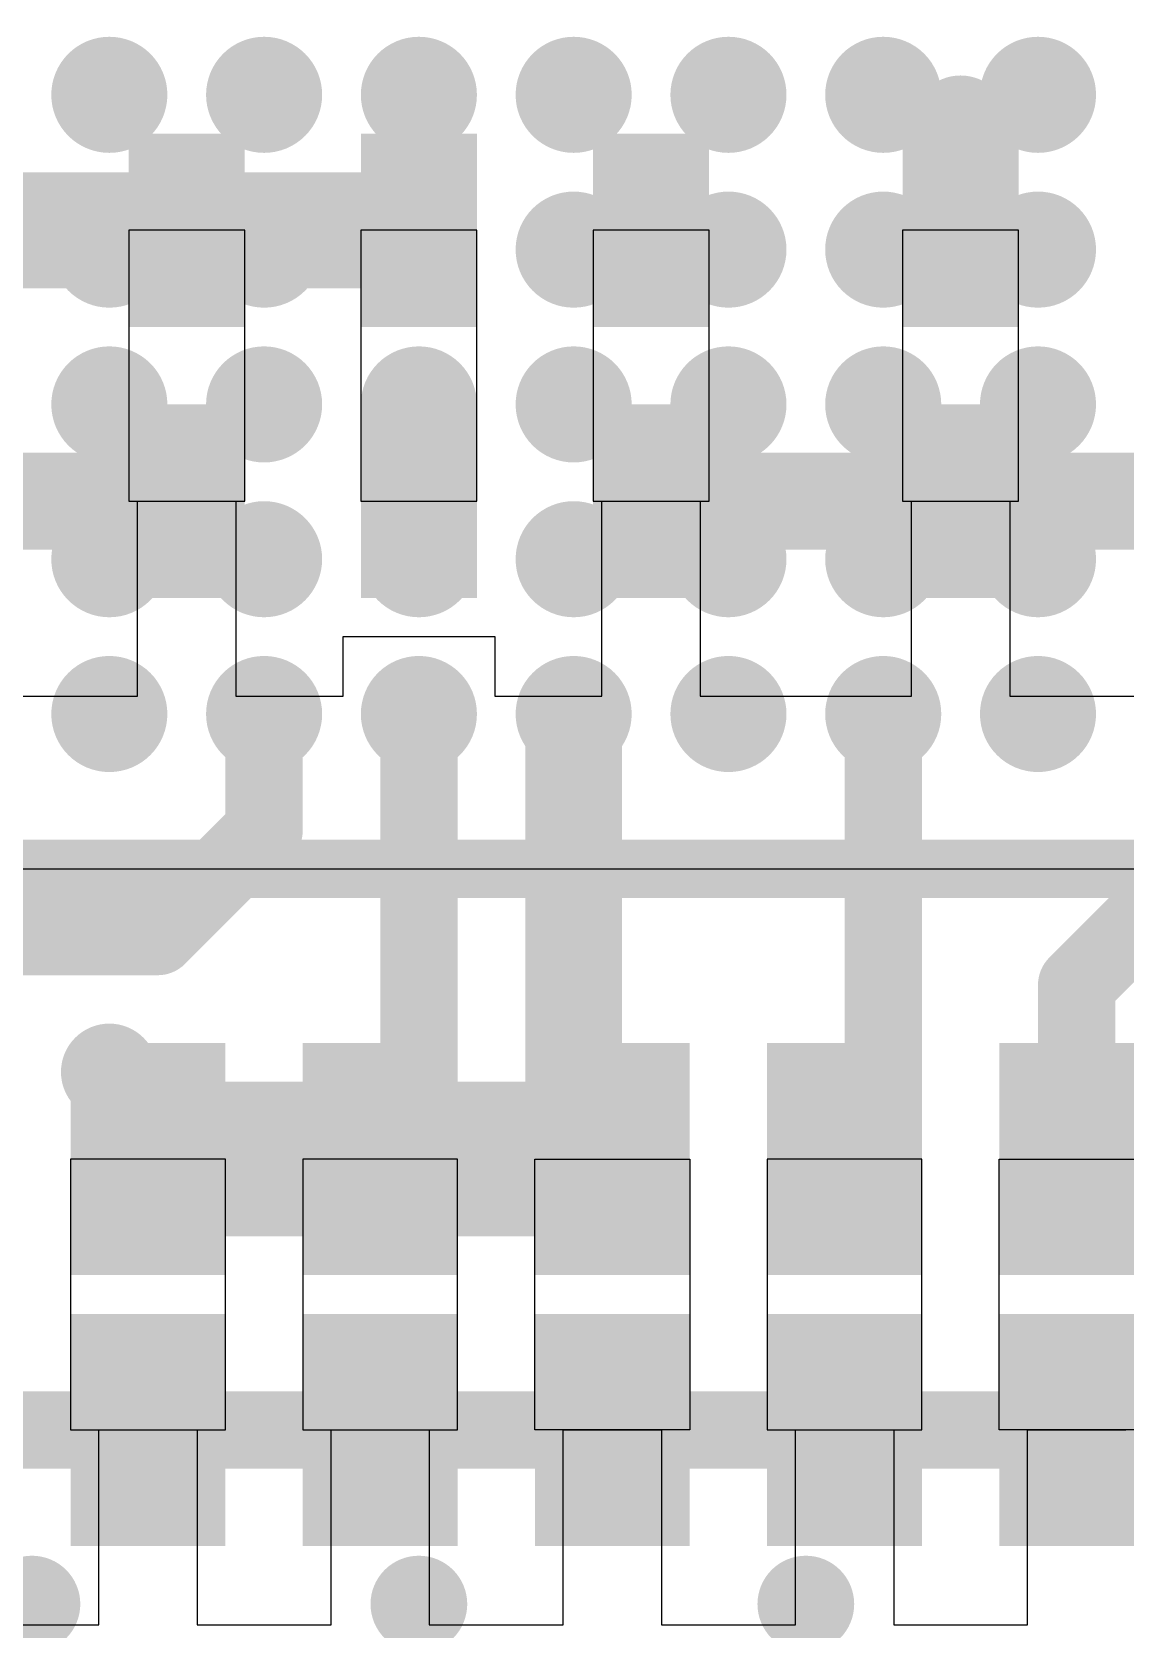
# Model space of a CAD drawing. Header units: millimetres. Extents: x 15 to 122, y 23 to 96.
# Drawn here: x 56 to 58.825, y 51.035 to 55.162 of the extents above; entities that cross this region are included whole.
import ezdxf

# ---------------------------------------------------------------- set-up
doc = ezdxf.new("R2010")
doc.units = ezdxf.units.MM
for name, color, linetype in [('Bottom Modules', 3, 'Continuous'), ('BottomLayer', 5, 'Continuous'), ('BottomPaste', 16, 'Continuous'), ('TopLayer', 1, 'Continuous'), ('TopOverlay', 2, 'Continuous'), ('TopPaste', 8, 'Continuous'), ('TopSolder', 216, 'Continuous'), ('Upper Modules', 80, 'Continuous')]:
    doc.layers.add(name, color=color, linetype=linetype)

msp = doc.modelspace()

# ---------------------------------------------------------------- linework, layer by layer
at = {"layer": 'Bottom Modules'}
for points in [[(56.24999926, 54.64999992), (56.24999926, 53.94999878), (56.54999866, 53.94999878), (56.54999866, 54.64999992)], [(56.85000314, 54.65000246), (56.85000314, 53.95000132), (57.15000254, 53.95000132), (57.15000254, 54.65000246)], [(57.45000956, 54.65002278), (57.45000956, 53.94999878), (57.75000896, 53.94999878), (57.75000896, 54.65002278)], [(58.2499978, 54.64999992), (58.2499978, 53.94999878), (58.5499972, 53.94999878), (58.5499972, 54.64999992)]]:
    msp.add_lwpolyline(points, close=True, dxfattribs=at)
at = {"layer": 'BottomLayer'}
for p, q in [((56.27299896, 53.44599928), (56.27299896, 53.94999877999999)), ((56.27299896, 53.94999877999999), (56.52699896, 53.94999877999999)), ((56.52699896, 53.94999877999999), (56.52699896, 53.44599928)), ((57.47300926, 53.44599928), (57.47300926, 53.94999877999999)), ((57.47300926, 53.94999877999999), (57.72700926, 53.94999877999999)), ((57.72700926, 53.94999877999999), (57.72700926, 53.44599928)), ((58.2729975, 53.44599928), (58.2729975, 53.94999877999999)), ((58.2729975, 53.94999877999999), (58.5269975, 53.94999877999999)), ((58.5269975, 53.94999877999999), (58.5269975, 53.44599928)), ((56.80399866, 53.44599928), (56.80399866, 53.60000202)), ((56.80399866, 53.60000202), (57.19600956, 53.60000202)), ((57.19600956, 53.60000202), (57.19600956, 53.44599928)), ((55.92699761999999, 53.44599928), (56.27299896, 53.44599928)), ((56.52699896, 53.44599928), (56.80399866, 53.44599928)), ((57.19600956, 53.44599928), (57.47300926, 53.44599928)), ((57.72700926, 53.44599928), (58.2729975, 53.44599928)), ((58.5269975, 53.44599928), (58.87299883999999, 53.44599928))]:
    msp.add_line(p, q, dxfattribs=at)
for points, const_width in [([(58.33750079999999, 54.92500064, 1), (58.46249928, 54.92500064, 1)], 0.12499848), ([(58.37499881999999, 54.83750018, 1), (58.42499617999999, 54.83750018, 1)], 0.0499999), ([(56.32500038, 54.65000246, 1), (56.47499754, 54.65000246, 1)], 0.1499997), ([(56.32500038, 54.65000246, 1), (56.47499754, 54.65000246, 1)], 0.1499997), ([(56.92500425999999, 54.65000246, 1), (57.07500142, 54.65000246, 1)], 0.1499997), ([(57.53750239999999, 54.67500114, 1), (57.66250088, 54.67500114, 1)], 0.12499848), ([(56.9375036, 54.62372869999999, 1), (57.06250207999999, 54.62372869999999, 1)], 0.12499848), ([(58.37499881999999, 54.64999992, 1), (58.42499617999999, 54.64999992, 1)], 0.0499999), ([(56.33749972, 54.07499726, 1), (56.4624982, 54.07499726, 1)], 0.12499848), ([(57.53750239999999, 54.07500234, 1), (57.66250088, 54.07500234, 1)], 0.12499848), ([(58.33750079999999, 54.07500234, 1), (58.46249928, 54.07500234, 1)], 0.12499848), ([(56.27587678, 53.94999877999999, 1), (56.40087526, 53.94999877999999, 1)], 0.12499848), ([(57.59913041999999, 53.94999877999999, 1), (57.7241289, 53.94999877999999, 1)], 0.12499848), ([(58.33749826, 53.94999877999999, 1), (58.46249674, 53.94999877999999, 1)], 0.12499848), ([(58.33749826, 53.94999877999999, 1), (58.46249674, 53.94999877999999, 1)], 0.12499848), ([(56.93743756, 53.87494178, 1), (57.06243603999999, 53.87494178, 1)], 0.12499848), ([(56.33749972, 53.82499776, 1), (56.4624982, 53.82499776, 1)], 0.12499848), ([(57.53750239999999, 53.82500284, 1), (57.66250088, 53.82500284, 1)], 0.12499848), ([(58.33750079999999, 53.82500284, 1), (58.46249928, 53.82500284, 1)], 0.12499848), ([(55.93750052, 51.09999939999999, 1), (56.062499, 51.09999939999999, 1)], 0.12499848), ([(56.93750106, 51.09999939999999, 1), (57.06249954, 51.09999939999999, 1)], 0.12499848), ([(57.93750413999999, 51.09999939999999, 1), (58.06250262, 51.09999939999999, 1)], 0.12499848)]:
    msp.add_lwpolyline(points, format="xyb", close=True, dxfattribs=dict(at, const_width=const_width))
for points, const_width in [([(58.3999975, 54.64999992), (58.3999975, 54.83750018)], 0.0999998), ([(55.80000016, 54.65000246), (56.39999896, 54.65000246)], 0.2999994), ([(56.39999896, 54.65000246), (57.00000283999999, 54.65000246)], 0.2999994), ([(55.79999762, 53.94999877999999), (56.33837602, 53.94999877999999)], 0.2499995), ([(57.66162966, 53.94999877999999), (58.3999975, 53.94999877999999)], 0.2499995), ([(58.3999975, 53.94999877999999), (58.99999884, 53.94999877999999)], 0.2499995)]:
    msp.add_lwpolyline(points, dxfattribs=dict(at, const_width=const_width))
for points in [[(56.54999866, 54.89999942), (56.24999926, 54.89999942), (56.54999866, 54.40000042), (56.24999926, 54.40000042)], [(56.85000314, 54.40000295999999), (57.15000254, 54.40000295999999), (56.85000314, 54.90000196), (57.15000254, 54.90000196)], [(57.75000896, 54.90002227999999), (57.45000956, 54.90002227999999), (57.75000896, 54.40002328), (57.45000956, 54.40002328)], [(58.5499972, 54.89999942), (58.2499978, 54.89999942), (58.5499972, 54.40000042), (58.2499978, 54.40000042)], [(56.54999866, 54.19999828), (56.24999926, 54.19999828), (56.54999866, 53.69999928), (56.24999926, 53.69999928)], [(56.85000314, 53.70000182), (57.15000254, 53.70000182), (56.85000314, 54.20000082), (57.15000254, 54.20000082)], [(57.75000896, 54.19999828), (57.45000956, 54.19999828), (57.75000896, 53.69999928), (57.45000956, 53.69999928)], [(58.5499972, 54.19999828), (58.2499978, 54.19999828), (58.5499972, 53.69999928), (58.2499978, 53.69999928)]]:
    msp.add_solid(points, dxfattribs=at)
at = {"layer": 'BottomPaste'}
for points in [[(56.54999866, 54.89999942), (56.24999926, 54.89999942), (56.54999866, 54.40000042), (56.24999926, 54.40000042)], [(56.54999866, 54.89999942), (56.24999926, 54.89999942), (56.54999866, 54.40000042), (56.24999926, 54.40000042)], [(56.85000314, 54.40000295999999), (57.15000254, 54.40000295999999), (56.85000314, 54.90000196), (57.15000254, 54.90000196)], [(56.85000314, 54.40000295999999), (57.15000254, 54.40000295999999), (56.85000314, 54.90000196), (57.15000254, 54.90000196)], [(57.75000896, 54.90002227999999), (57.45000956, 54.90002227999999), (57.75000896, 54.40002328), (57.45000956, 54.40002328)], [(57.75000896, 54.90002227999999), (57.45000956, 54.90002227999999), (57.75000896, 54.40002328), (57.45000956, 54.40002328)], [(58.5499972, 54.89999942), (58.2499978, 54.89999942), (58.5499972, 54.40000042), (58.2499978, 54.40000042)], [(58.5499972, 54.89999942), (58.2499978, 54.89999942), (58.5499972, 54.40000042), (58.2499978, 54.40000042)], [(56.54999866, 54.19999828), (56.24999926, 54.19999828), (56.54999866, 53.69999928), (56.24999926, 53.69999928)], [(56.54999866, 54.19999828), (56.24999926, 54.19999828), (56.54999866, 53.69999928), (56.24999926, 53.69999928)], [(56.85000314, 53.70000182), (57.15000254, 53.70000182), (56.85000314, 54.20000082), (57.15000254, 54.20000082)], [(56.85000314, 53.70000182), (57.15000254, 53.70000182), (56.85000314, 54.20000082), (57.15000254, 54.20000082)], [(57.75000896, 54.19999828), (57.45000956, 54.19999828), (57.75000896, 53.69999928), (57.45000956, 53.69999928)], [(57.75000896, 54.19999828), (57.45000956, 54.19999828), (57.75000896, 53.69999928), (57.45000956, 53.69999928)], [(58.5499972, 54.19999828), (58.2499978, 54.19999828), (58.5499972, 53.69999928), (58.2499978, 53.69999928)], [(58.5499972, 54.19999828), (58.2499978, 54.19999828), (58.5499972, 53.69999928), (58.2499978, 53.69999928)]]:
    msp.add_solid(points, dxfattribs=at)
at = {"layer": 'TopLayer'}
for p, q in [((56.17300424, 51.04599899999999), (56.17300424, 51.54999849999999)), ((56.17300424, 51.54999849999999), (56.42700424, 51.54999849999999)), ((56.42700424, 51.54999849999999), (56.42700424, 51.04599899999999)), ((56.77300304, 51.04599899999999), (56.77300304, 51.54999849999999)), ((56.77300304, 51.54999849999999), (57.02700304, 51.54999849999999)), ((57.02700304, 51.54999849999999), (57.02700304, 51.04599899999999)), ((57.37300946, 51.04600916), (57.37300946, 51.55000866)), ((57.37300946, 51.55000866), (57.62700946, 51.55000866)), ((57.62700946, 51.55000866), (57.62700946, 51.04600916)), ((57.97300826, 51.04600916), (57.97300826, 51.55000866)), ((57.97300826, 51.55000866), (58.22700826, 51.55000866)), ((58.22700826, 51.55000866), (58.22700826, 51.04600916)), ((58.57300705999999, 51.04600916), (58.57300705999999, 51.55000866)), ((58.57300705999999, 51.55000866), (58.82700706, 51.55000866)), ((55.8270029, 51.04599899999999), (56.17300424, 51.04599899999999)), ((56.42700424, 51.04599899999999), (56.77300304, 51.04599899999999)), ((57.02700304, 51.04599899999999), (57.30400273999999, 51.04599899999999)), ((57.30400273999999, 51.04599899999999), (57.30400273999999, 51.04600916)), ((57.30400273999999, 51.04600916), (57.37300946, 51.04600916)), ((57.62700946, 51.04600916), (57.97300826, 51.04600916)), ((58.22700826, 51.04600916), (58.57300705999999, 51.04600916))]:
    msp.add_line(p, q, dxfattribs=at)
for points, const_width in [([(56.12500077999999, 55.00000176, 1), (56.27499794, 55.00000176, 1)], 0.1499997), ([(56.52500251999999, 55.00000176, 1), (56.67499968, 55.00000176, 1)], 0.1499997), ([(56.92500172, 55.00000176, 1), (57.07499888, 55.00000176, 1)], 0.1499997), ([(57.32500091999999, 55.00000176, 1), (57.47499808, 55.00000176, 1)], 0.1499997), ([(57.72500265999999, 55.00000176, 1), (57.87499982, 55.00000176, 1)], 0.1499997), ([(58.12500186, 55.00000176, 1), (58.27499902, 55.00000176, 1)], 0.1499997), ([(58.52500105999999, 55.00000176, 1), (58.67499822, 55.00000176, 1)], 0.1499997), ([(56.12500077999999, 54.60000256, 1), (56.27499794, 54.60000256, 1)], 0.1499997), ([(56.52500251999999, 54.60000256, 1), (56.67499968, 54.60000256, 1)], 0.1499997), ([(56.92500172, 54.60000256, 1), (57.07499888, 54.60000256, 1)], 0.1499997), ([(57.32500091999999, 54.60000256, 1), (57.47499808, 54.60000256, 1)], 0.1499997), ([(57.33750026, 54.60000256, 1), (57.46249873999999, 54.60000256, 1)], 0.12499848), ([(57.72500265999999, 54.60000256, 1), (57.87499982, 54.60000256, 1)], 0.1499997), ([(58.12500186, 54.60000256, 1), (58.27499902, 54.60000256, 1)], 0.1499997), ([(58.52500105999999, 54.60000256, 1), (58.67499822, 54.60000256, 1)], 0.1499997), ([(56.12500077999999, 54.20000336, 1), (56.27499794, 54.20000336, 1)], 0.1499997), ([(56.52500251999999, 54.20000336, 1), (56.67499968, 54.20000336, 1)], 0.1499997), ([(56.92500172, 54.20000336, 1), (57.07499888, 54.20000336, 1)], 0.1499997), ([(57.32500091999999, 54.20000336, 1), (57.47499808, 54.20000336, 1)], 0.1499997), ([(57.33750026, 54.20000336, 1), (57.46249873999999, 54.20000336, 1)], 0.12499848), ([(57.72500265999999, 54.20000336, 1), (57.87499982, 54.20000336, 1)], 0.1499997), ([(58.12500186, 54.20000336, 1), (58.27499902, 54.20000336, 1)], 0.1499997), ([(58.52500105999999, 54.20000336, 1), (58.67499822, 54.20000336, 1)], 0.1499997), ([(56.12500077999999, 53.80000162, 1), (56.27499794, 53.80000162, 1)], 0.1499997), ([(56.52500251999999, 53.80000162, 1), (56.67499968, 53.80000162, 1)], 0.1499997), ([(56.92500172, 53.80000162, 1), (57.07499888, 53.80000162, 1)], 0.1499997), ([(57.32500091999999, 53.80000162, 1), (57.47499808, 53.80000162, 1)], 0.1499997), ([(57.72500265999999, 53.80000162, 1), (57.87499982, 53.80000162, 1)], 0.1499997), ([(58.12500186, 53.80000162, 1), (58.27499902, 53.80000162, 1)], 0.1499997), ([(58.52500105999999, 53.80000162, 1), (58.67499822, 53.80000162, 1)], 0.1499997), ([(56.13750266, 53.80000162, 1), (56.26250114, 53.80000162, 1)], 0.12499848), ([(56.12500077999999, 53.40000242, 1), (56.27499794, 53.40000242, 1)], 0.1499997), ([(56.52500251999999, 53.40000242, 1), (56.67499968, 53.40000242, 1)], 0.1499997), ([(56.92500172, 53.40000242, 1), (57.07499888, 53.40000242, 1)], 0.1499997), ([(57.32500091999999, 53.40000242, 1), (57.47499808, 53.40000242, 1)], 0.1499997), ([(57.72500265999999, 53.40000242, 1), (57.87499982, 53.40000242, 1)], 0.1499997), ([(58.12500186, 53.40000242, 1), (58.27499902, 53.40000242, 1)], 0.1499997), ([(58.52500105999999, 53.40000242, 1), (58.67499822, 53.40000242, 1)], 0.1499997), ([(56.13750266, 53.39999988, 1), (56.26250114, 53.39999988, 1)], 0.12499848), ([(56.5500012, 53.40000242, 1), (56.650001, 53.40000242, 1)], 0.0999998), ([(56.95000039999999, 53.40000242, 1), (57.0500002, 53.40000242, 1)], 0.0999998), ([(57.33750026, 53.40000242, 1), (57.46249873999999, 53.40000242, 1)], 0.12499848), ([(58.15000053999999, 53.39999988, 1), (58.25000034, 53.39999988, 1)], 0.0999998), ([(58.5375004, 53.39999988, 1), (58.66249887999999, 53.39999988, 1)], 0.12499848), ([(56.5500012, 53.10000048, 1), (56.650001, 53.10000048, 1)], 0.0999998), ([(56.5500012, 53.10000048, 1), (56.650001, 53.10000048, 1)], 0.0999998), ([(56.27500048, 52.82499976, 1), (56.37500027999999, 52.82499976, 1)], 0.0999998), ([(56.27500048, 52.82499976, 1), (56.37500027999999, 52.82499976, 1)], 0.0999998), ([(58.65000208, 52.70000128, 1), (58.75000188, 52.70000128, 1)], 0.0999998), ([(58.65000208, 52.70000128, 1), (58.75000188, 52.70000128, 1)], 0.0999998), ([(56.13750266, 52.47500046, 1), (56.26250114, 52.47500046, 1)], 0.12499848), ([(56.95000039999999, 52.37499811999999, 1), (57.0500002, 52.37499811999999, 1)], 0.0999998), ([(56.95000039999999, 52.37499811999999, 1), (57.0500002, 52.37499811999999, 1)], 0.0999998), ([(56.2000146, 52.25000979999999, 1), (56.40001419999999, 52.25000979999999, 1)], 0.1999996), ([(56.80000324, 52.25000979999999, 1), (57.00000283999999, 52.25000979999999, 1)], 0.1999996), ([(56.80000324, 52.25000979999999, 1), (57.00000283999999, 52.25000979999999, 1)], 0.1999996), ([(57.32499076, 52.25000979999999, 1), (57.52499036, 52.25000979999999, 1)], 0.1999996), ([(56.85000314, 52.27500086, 1), (56.95000294, 52.27500086, 1)], 0.0999998), ([(56.85000314, 52.27500086, 1), (56.95000294, 52.27500086, 1)], 0.0999998), ([(57.33750026, 52.27500086, 1), (57.46249873999999, 52.27500086, 1)], 0.12499848), ([(57.33750026, 52.27500086, 1), (57.46249873999999, 52.27500086, 1)], 0.12499848), ([(57.36249132, 52.25000979999999, 1), (57.4874898, 52.25000979999999, 1)], 0.12499848), ([(57.36249132, 52.25000979999999, 1), (57.4874898, 52.25000979999999, 1)], 0.12499848), ([(57.43751022, 52.25000979999999, 1), (57.5625087, 52.25000979999999, 1)], 0.12499848), ([(58.15000053999999, 52.29999953999999, 1), (58.25000034, 52.29999953999999, 1)], 0.0999998), ([(58.15000053999999, 52.29999953999999, 1), (58.25000034, 52.29999953999999, 1)], 0.0999998), ([(56.85000314, 52.25000979999999, 1), (56.95000294, 52.25000979999999, 1)], 0.0999998), ([(56.85000314, 52.25000979999999, 1), (56.95000294, 52.25000979999999, 1)], 0.0999998), ([(56.85000314, 52.24999964, 1), (56.95000294, 52.24999964, 1)], 0.0999998), ([(58.65000208, 52.25000979999999, 1), (58.75000188, 52.25000979999999, 1)], 0.0999998), ([(58.65000208, 52.25000979999999, 1), (58.75000188, 52.25000979999999, 1)], 0.0999998), ([(58.65000715999999, 52.25000979999999, 1), (58.75000695999999, 52.25000979999999, 1)], 0.0999998), ([(58.05000073999999, 52.19999974, 1), (58.15000053999999, 52.19999974, 1)], 0.0999998), ([(58.07500958, 52.22500857999999, 1), (58.17500938, 52.22500857999999, 1)], 0.0999998), ([(58.07500958, 52.22500857999999, 1), (58.17500938, 52.22500857999999, 1)], 0.0999998), ([(58.65000715999999, 52.17628122, 1), (58.75000695999999, 52.17628122, 1)], 0.0999998), ([(58.0375014, 52.09999994, 1), (58.16249988, 52.09999994, 1)], 0.12499848), ([(58.67500837999999, 52.17628122, 1), (58.72500573999999, 52.17628122, 1)], 0.0499999), ([(58.63750274, 52.07500126, 1), (58.76250122, 52.07500126, 1)], 0.12499848), ([(58.65000208, 52.07500126, 1), (58.75000188, 52.07500126, 1)], 0.0999998), ([(58.72564582, 52.12564378, 1), (58.77564318, 52.12564378, 1)], 0.0499999), ([(58.72564582, 52.12564378, 1), (58.77564318, 52.12564378, 1)], 0.0499999), ([(56.23750245999999, 51.67500206, 1), (56.36250094, 51.67500206, 1)], 0.12499848), ([(56.83750126, 51.67500206, 1), (56.96249974, 51.67500206, 1)], 0.12499848), ([(57.43750259999999, 51.67500206, 1), (57.56250108, 51.67500206, 1)], 0.12499848), ([(58.0375014, 51.67500206, 1), (58.16249988, 51.67500206, 1)], 0.12499848), ([(58.63750274, 51.67500206, 1), (58.76250122, 51.67500206, 1)], 0.12499848), ([(56.25000434, 51.54999849999999, 1), (56.35000414, 51.54999849999999, 1)], 0.0999998), ([(56.25000434, 51.54999849999999, 1), (56.35000414, 51.54999849999999, 1)], 0.0999998), ([(56.85000314, 51.54999849999999, 1), (56.95000294, 51.54999849999999, 1)], 0.0999998), ([(56.85000314, 51.54999849999999, 1), (56.95000294, 51.54999849999999, 1)], 0.0999998), ([(58.649997, 51.54999849999999, 1), (58.7499968, 51.54999849999999, 1)], 0.0999998), ([(58.649997, 51.54999849999999, 1), (58.7499968, 51.54999849999999, 1)], 0.0999998), ([(58.65000715999999, 51.55000866, 1), (58.75000695999999, 51.55000866, 1)], 0.0999998), ([(56.23750245999999, 51.42500002, 1), (56.36250094, 51.42500002, 1)], 0.12499848), ([(56.83750126, 51.42500002, 1), (56.96249974, 51.42500002, 1)], 0.12499848), ([(57.43750259999999, 51.42500002, 1), (57.56250108, 51.42500002, 1)], 0.12499848), ([(58.0375014, 51.42500002, 1), (58.16249988, 51.42500002, 1)], 0.12499848), ([(58.63750274, 51.42500002, 1), (58.76250122, 51.42500002, 1)], 0.12499848)]:
    msp.add_lwpolyline(points, format="xyb", close=True, dxfattribs=dict(at, const_width=const_width))
for points, const_width in [([(56.6000011, 53.10000048), (56.6000011, 53.40000242)], 0.1999996), ([(57.0000003, 52.37499811999999), (57.0000003, 53.40000242)], 0.1999996), ([(57.3999995, 52.27500086), (57.3999995, 53.40000242)], 0.2499995), ([(58.20000044, 52.29999953999999), (58.20000044, 53.39999988)], 0.1999996), ([(56.32500038, 52.82499976), (56.6000011, 53.10000048)], 0.1999996), ([(58.70000198, 52.70000128), (59.00000137999999, 53.00000068)], 0.1999996), ([(55.40000096, 52.82499976), (56.32500038, 52.82499976)], 0.1999996), ([(58.70000198, 52.25000979999999), (58.70000198, 52.70000128)], 0.1999996), ([(56.90000303999999, 52.27500086), (57.0000003, 52.37499811999999)], 0.1999996), ([(56.30001439999999, 52.25000979999999), (56.90000303999999, 52.25000979999999)], 0.3999992), ([(56.90000303999999, 52.25000979999999), (57.42499056, 52.25000979999999)], 0.3999992), ([(56.90000303999999, 52.25000979999999), (56.90000303999999, 52.27500086)], 0.1999996), ([(57.3999995, 52.27500086), (57.42499056, 52.25000979999999)], 0.2499995), ([(57.42499056, 52.25000979999999), (57.50000945999999, 52.25000979999999)], 0.2499995), ([(58.12500948, 52.22500857999999), (58.20000044, 52.29999953999999)], 0.1999996), ([(56.90000303999999, 52.24999964), (56.90000303999999, 52.25000979999999)], 0.1999996), ([(58.70000198, 52.07500126), (58.70000198, 52.25000979999999)], 0.1999996), ([(58.70000706, 52.17628122), (58.70000706, 52.25000979999999)], 0.1999996), ([(58.10000064, 52.19999974), (58.12500948, 52.22500857999999)], 0.1999996), ([(58.70000706, 52.17628122), (58.7506445, 52.12564378)], 0.0999998), ([(58.7506445, 52.12564378), (59.29999823999999, 51.57629004)], 0.0999998), ([(55.70000289999999, 51.54999849999999), (56.30000424, 51.54999849999999)], 0.1999996), ([(56.30000424, 51.54999849999999), (56.90000303999999, 51.54999849999999)], 0.1999996), ([(56.90000303999999, 51.54999849999999), (58.6999969, 51.54999849999999)], 0.1999996), ([(58.6999969, 51.54999849999999), (58.70000706, 51.55000866)], 0.1999996)]:
    msp.add_lwpolyline(points, dxfattribs=dict(at, const_width=const_width))
for points in [[(56.15000454, 52.00000014), (56.45000393999999, 52.00000014), (56.15000454, 52.49999914), (56.45000393999999, 52.49999914)], [(56.75000334, 52.00000014), (57.05000274, 52.00000014), (56.75000334, 52.49999914), (57.05000274, 52.49999914)], [(57.35000976, 52.0000103), (57.65000916, 52.0000103), (57.35000976, 52.50000929999999), (57.65000916, 52.50000929999999)], [(57.95000855999999, 52.0000103), (58.25000796, 52.0000103), (57.95000855999999, 52.50000929999999), (58.25000796, 52.50000929999999)], [(58.55000736, 52.0000103), (58.85000676, 52.0000103), (58.55000736, 52.50000929999999), (58.85000676, 52.50000929999999)], [(56.15000454, 51.299999), (56.45000393999999, 51.299999), (56.15000454, 51.799998), (56.45000393999999, 51.799998)], [(56.75000334, 51.299999), (57.05000274, 51.299999), (56.75000334, 51.799998), (57.05000274, 51.799998)], [(57.35000976, 51.30000915999999), (57.65000916, 51.30000915999999), (57.35000976, 51.80000816), (57.65000916, 51.80000816)], [(57.95000855999999, 51.30000915999999), (58.25000796, 51.30000915999999), (57.95000855999999, 51.80000816), (58.25000796, 51.80000816)], [(58.55000736, 51.30000915999999), (58.85000676, 51.30000915999999), (58.55000736, 51.80000816), (58.85000676, 51.80000816)]]:
    msp.add_solid(points, dxfattribs=at)
at = {"layer": 'TopOverlay', "const_width": 0.1499997}
msp.add_lwpolyline([(50.9999996, 53.00000068), (64.6999976, 53.00000068)], dxfattribs=at)
at = {"layer": 'TopPaste', "const_width": 0.1499997}
for points in [[(56.12500077999999, 55.00000176, 1), (56.27499794, 55.00000176, 1)], [(56.12500077999999, 55.00000176, 1), (56.27499794, 55.00000176, 1)], [(56.52500251999999, 55.00000176, 1), (56.67499968, 55.00000176, 1)], [(56.52500251999999, 55.00000176, 1), (56.67499968, 55.00000176, 1)], [(56.92500172, 55.00000176, 1), (57.07499888, 55.00000176, 1)], [(56.92500172, 55.00000176, 1), (57.07499888, 55.00000176, 1)], [(57.32500091999999, 55.00000176, 1), (57.47499808, 55.00000176, 1)], [(57.32500091999999, 55.00000176, 1), (57.47499808, 55.00000176, 1)], [(57.72500265999999, 55.00000176, 1), (57.87499982, 55.00000176, 1)], [(57.72500265999999, 55.00000176, 1), (57.87499982, 55.00000176, 1)], [(58.12500186, 55.00000176, 1), (58.27499902, 55.00000176, 1)], [(58.12500186, 55.00000176, 1), (58.27499902, 55.00000176, 1)], [(58.52500105999999, 55.00000176, 1), (58.67499822, 55.00000176, 1)], [(58.52500105999999, 55.00000176, 1), (58.67499822, 55.00000176, 1)], [(56.12500077999999, 54.60000256, 1), (56.27499794, 54.60000256, 1)], [(56.12500077999999, 54.60000256, 1), (56.27499794, 54.60000256, 1)], [(56.52500251999999, 54.60000256, 1), (56.67499968, 54.60000256, 1)], [(56.52500251999999, 54.60000256, 1), (56.67499968, 54.60000256, 1)], [(56.92500172, 54.60000256, 1), (57.07499888, 54.60000256, 1)], [(56.92500172, 54.60000256, 1), (57.07499888, 54.60000256, 1)], [(57.32500091999999, 54.60000256, 1), (57.47499808, 54.60000256, 1)], [(57.32500091999999, 54.60000256, 1), (57.47499808, 54.60000256, 1)], [(57.72500265999999, 54.60000256, 1), (57.87499982, 54.60000256, 1)], [(57.72500265999999, 54.60000256, 1), (57.87499982, 54.60000256, 1)], [(58.12500186, 54.60000256, 1), (58.27499902, 54.60000256, 1)], [(58.12500186, 54.60000256, 1), (58.27499902, 54.60000256, 1)], [(58.52500105999999, 54.60000256, 1), (58.67499822, 54.60000256, 1)], [(58.52500105999999, 54.60000256, 1), (58.67499822, 54.60000256, 1)], [(56.12500077999999, 54.20000336, 1), (56.27499794, 54.20000336, 1)], [(56.12500077999999, 54.20000336, 1), (56.27499794, 54.20000336, 1)], [(56.52500251999999, 54.20000336, 1), (56.67499968, 54.20000336, 1)], [(56.52500251999999, 54.20000336, 1), (56.67499968, 54.20000336, 1)], [(56.92500172, 54.20000336, 1), (57.07499888, 54.20000336, 1)], [(56.92500172, 54.20000336, 1), (57.07499888, 54.20000336, 1)], [(57.32500091999999, 54.20000336, 1), (57.47499808, 54.20000336, 1)], [(57.32500091999999, 54.20000336, 1), (57.47499808, 54.20000336, 1)], [(57.72500265999999, 54.20000336, 1), (57.87499982, 54.20000336, 1)], [(57.72500265999999, 54.20000336, 1), (57.87499982, 54.20000336, 1)], [(58.12500186, 54.20000336, 1), (58.27499902, 54.20000336, 1)], [(58.12500186, 54.20000336, 1), (58.27499902, 54.20000336, 1)], [(58.52500105999999, 54.20000336, 1), (58.67499822, 54.20000336, 1)], [(58.52500105999999, 54.20000336, 1), (58.67499822, 54.20000336, 1)], [(56.12500077999999, 53.80000162, 1), (56.27499794, 53.80000162, 1)], [(56.12500077999999, 53.80000162, 1), (56.27499794, 53.80000162, 1)], [(56.52500251999999, 53.80000162, 1), (56.67499968, 53.80000162, 1)], [(56.52500251999999, 53.80000162, 1), (56.67499968, 53.80000162, 1)], [(56.92500172, 53.80000162, 1), (57.07499888, 53.80000162, 1)], [(56.92500172, 53.80000162, 1), (57.07499888, 53.80000162, 1)], [(57.32500091999999, 53.80000162, 1), (57.47499808, 53.80000162, 1)], [(57.32500091999999, 53.80000162, 1), (57.47499808, 53.80000162, 1)], [(57.72500265999999, 53.80000162, 1), (57.87499982, 53.80000162, 1)], [(57.72500265999999, 53.80000162, 1), (57.87499982, 53.80000162, 1)], [(58.12500186, 53.80000162, 1), (58.27499902, 53.80000162, 1)], [(58.12500186, 53.80000162, 1), (58.27499902, 53.80000162, 1)], [(58.52500105999999, 53.80000162, 1), (58.67499822, 53.80000162, 1)], [(58.52500105999999, 53.80000162, 1), (58.67499822, 53.80000162, 1)], [(56.12500077999999, 53.40000242, 1), (56.27499794, 53.40000242, 1)], [(56.12500077999999, 53.40000242, 1), (56.27499794, 53.40000242, 1)], [(56.52500251999999, 53.40000242, 1), (56.67499968, 53.40000242, 1)], [(56.52500251999999, 53.40000242, 1), (56.67499968, 53.40000242, 1)], [(56.92500172, 53.40000242, 1), (57.07499888, 53.40000242, 1)], [(56.92500172, 53.40000242, 1), (57.07499888, 53.40000242, 1)], [(57.32500091999999, 53.40000242, 1), (57.47499808, 53.40000242, 1)], [(57.32500091999999, 53.40000242, 1), (57.47499808, 53.40000242, 1)], [(57.72500265999999, 53.40000242, 1), (57.87499982, 53.40000242, 1)], [(57.72500265999999, 53.40000242, 1), (57.87499982, 53.40000242, 1)], [(58.12500186, 53.40000242, 1), (58.27499902, 53.40000242, 1)], [(58.12500186, 53.40000242, 1), (58.27499902, 53.40000242, 1)], [(58.52500105999999, 53.40000242, 1), (58.67499822, 53.40000242, 1)], [(58.52500105999999, 53.40000242, 1), (58.67499822, 53.40000242, 1)]]:
    msp.add_lwpolyline(points, format="xyb", close=True, dxfattribs=at)
at = {"layer": 'TopPaste'}
for points in [[(56.15000454, 52.00000014), (56.45000393999999, 52.00000014), (56.15000454, 52.49999914), (56.45000393999999, 52.49999914)], [(56.15000454, 52.00000014), (56.45000393999999, 52.00000014), (56.15000454, 52.49999914), (56.45000393999999, 52.49999914)], [(56.75000334, 52.00000014), (57.05000274, 52.00000014), (56.75000334, 52.49999914), (57.05000274, 52.49999914)], [(56.75000334, 52.00000014), (57.05000274, 52.00000014), (56.75000334, 52.49999914), (57.05000274, 52.49999914)], [(57.35000976, 52.0000103), (57.65000916, 52.0000103), (57.35000976, 52.50000929999999), (57.65000916, 52.50000929999999)], [(57.35000976, 52.0000103), (57.65000916, 52.0000103), (57.35000976, 52.50000929999999), (57.65000916, 52.50000929999999)], [(57.95000855999999, 52.0000103), (58.25000796, 52.0000103), (57.95000855999999, 52.50000929999999), (58.25000796, 52.50000929999999)], [(57.95000855999999, 52.0000103), (58.25000796, 52.0000103), (57.95000855999999, 52.50000929999999), (58.25000796, 52.50000929999999)], [(58.55000736, 52.0000103), (58.85000676, 52.0000103), (58.55000736, 52.50000929999999), (58.85000676, 52.50000929999999)], [(58.55000736, 52.0000103), (58.85000676, 52.0000103), (58.55000736, 52.50000929999999), (58.85000676, 52.50000929999999)], [(56.15000454, 51.299999), (56.45000393999999, 51.299999), (56.15000454, 51.799998), (56.45000393999999, 51.799998)], [(56.15000454, 51.299999), (56.45000393999999, 51.299999), (56.15000454, 51.799998), (56.45000393999999, 51.799998)], [(56.75000334, 51.299999), (57.05000274, 51.299999), (56.75000334, 51.799998), (57.05000274, 51.799998)], [(56.75000334, 51.299999), (57.05000274, 51.299999), (56.75000334, 51.799998), (57.05000274, 51.799998)], [(57.35000976, 51.30000915999999), (57.65000916, 51.30000915999999), (57.35000976, 51.80000816), (57.65000916, 51.80000816)], [(57.35000976, 51.30000915999999), (57.65000916, 51.30000915999999), (57.35000976, 51.80000816), (57.65000916, 51.80000816)], [(57.95000855999999, 51.30000915999999), (58.25000796, 51.30000915999999), (57.95000855999999, 51.80000816), (58.25000796, 51.80000816)], [(57.95000855999999, 51.30000915999999), (58.25000796, 51.30000915999999), (57.95000855999999, 51.80000816), (58.25000796, 51.80000816)], [(58.55000736, 51.30000915999999), (58.85000676, 51.30000915999999), (58.55000736, 51.80000816), (58.85000676, 51.80000816)], [(58.55000736, 51.30000915999999), (58.85000676, 51.30000915999999), (58.55000736, 51.80000816), (58.85000676, 51.80000816)]]:
    msp.add_solid(points, dxfattribs=at)
at = {"layer": 'TopSolder', "const_width": 0.10999978}
for points in [[(56.14500074, 55.00000176, 1), (56.25499798, 55.00000176, 1)], [(56.14500074, 55.00000176, 1), (56.25499798, 55.00000176, 1)], [(56.54500247999999, 55.00000176, 1), (56.65499972, 55.00000176, 1)], [(56.54500247999999, 55.00000176, 1), (56.65499972, 55.00000176, 1)], [(56.94500168, 55.00000176, 1), (57.05499892, 55.00000176, 1)], [(56.94500168, 55.00000176, 1), (57.05499892, 55.00000176, 1)], [(57.34500087999999, 55.00000176, 1), (57.45499812, 55.00000176, 1)], [(57.34500087999999, 55.00000176, 1), (57.45499812, 55.00000176, 1)], [(57.74500261999999, 55.00000176, 1), (57.85499986, 55.00000176, 1)], [(57.74500261999999, 55.00000176, 1), (57.85499986, 55.00000176, 1)], [(58.14500182, 55.00000176, 1), (58.25499906, 55.00000176, 1)], [(58.14500182, 55.00000176, 1), (58.25499906, 55.00000176, 1)], [(58.54500101999999, 55.00000176, 1), (58.65499826, 55.00000176, 1)], [(58.54500101999999, 55.00000176, 1), (58.65499826, 55.00000176, 1)], [(56.14500074, 54.60000256, 1), (56.25499798, 54.60000256, 1)], [(56.14500074, 54.60000256, 1), (56.25499798, 54.60000256, 1)], [(56.54500247999999, 54.60000256, 1), (56.65499972, 54.60000256, 1)], [(56.54500247999999, 54.60000256, 1), (56.65499972, 54.60000256, 1)], [(56.94500168, 54.60000256, 1), (57.05499892, 54.60000256, 1)], [(56.94500168, 54.60000256, 1), (57.05499892, 54.60000256, 1)], [(57.34500087999999, 54.60000256, 1), (57.45499812, 54.60000256, 1)], [(57.34500087999999, 54.60000256, 1), (57.45499812, 54.60000256, 1)], [(57.74500261999999, 54.60000256, 1), (57.85499986, 54.60000256, 1)], [(57.74500261999999, 54.60000256, 1), (57.85499986, 54.60000256, 1)], [(58.14500182, 54.60000256, 1), (58.25499906, 54.60000256, 1)], [(58.14500182, 54.60000256, 1), (58.25499906, 54.60000256, 1)], [(58.54500101999999, 54.60000256, 1), (58.65499826, 54.60000256, 1)], [(58.54500101999999, 54.60000256, 1), (58.65499826, 54.60000256, 1)], [(56.14500074, 54.20000336, 1), (56.25499798, 54.20000336, 1)], [(56.14500074, 54.20000336, 1), (56.25499798, 54.20000336, 1)], [(56.54500247999999, 54.20000336, 1), (56.65499972, 54.20000336, 1)], [(56.54500247999999, 54.20000336, 1), (56.65499972, 54.20000336, 1)], [(56.94500168, 54.20000336, 1), (57.05499892, 54.20000336, 1)], [(56.94500168, 54.20000336, 1), (57.05499892, 54.20000336, 1)], [(57.34500087999999, 54.20000336, 1), (57.45499812, 54.20000336, 1)], [(57.34500087999999, 54.20000336, 1), (57.45499812, 54.20000336, 1)], [(57.74500261999999, 54.20000336, 1), (57.85499986, 54.20000336, 1)], [(57.74500261999999, 54.20000336, 1), (57.85499986, 54.20000336, 1)], [(58.14500182, 54.20000336, 1), (58.25499906, 54.20000336, 1)], [(58.14500182, 54.20000336, 1), (58.25499906, 54.20000336, 1)], [(58.54500101999999, 54.20000336, 1), (58.65499826, 54.20000336, 1)], [(58.54500101999999, 54.20000336, 1), (58.65499826, 54.20000336, 1)], [(56.14500074, 53.80000162, 1), (56.25499798, 53.80000162, 1)], [(56.14500074, 53.80000162, 1), (56.25499798, 53.80000162, 1)], [(56.54500247999999, 53.80000162, 1), (56.65499972, 53.80000162, 1)], [(56.54500247999999, 53.80000162, 1), (56.65499972, 53.80000162, 1)], [(56.94500168, 53.80000162, 1), (57.05499892, 53.80000162, 1)], [(56.94500168, 53.80000162, 1), (57.05499892, 53.80000162, 1)], [(57.34500087999999, 53.80000162, 1), (57.45499812, 53.80000162, 1)], [(57.34500087999999, 53.80000162, 1), (57.45499812, 53.80000162, 1)], [(57.74500261999999, 53.80000162, 1), (57.85499986, 53.80000162, 1)], [(57.74500261999999, 53.80000162, 1), (57.85499986, 53.80000162, 1)], [(58.14500182, 53.80000162, 1), (58.25499906, 53.80000162, 1)], [(58.14500182, 53.80000162, 1), (58.25499906, 53.80000162, 1)], [(58.54500101999999, 53.80000162, 1), (58.65499826, 53.80000162, 1)], [(58.54500101999999, 53.80000162, 1), (58.65499826, 53.80000162, 1)], [(56.14500074, 53.40000242, 1), (56.25499798, 53.40000242, 1)], [(56.14500074, 53.40000242, 1), (56.25499798, 53.40000242, 1)], [(56.54500247999999, 53.40000242, 1), (56.65499972, 53.40000242, 1)], [(56.54500247999999, 53.40000242, 1), (56.65499972, 53.40000242, 1)], [(56.94500168, 53.40000242, 1), (57.05499892, 53.40000242, 1)], [(56.94500168, 53.40000242, 1), (57.05499892, 53.40000242, 1)], [(57.34500087999999, 53.40000242, 1), (57.45499812, 53.40000242, 1)], [(57.34500087999999, 53.40000242, 1), (57.45499812, 53.40000242, 1)], [(57.74500261999999, 53.40000242, 1), (57.85499986, 53.40000242, 1)], [(57.74500261999999, 53.40000242, 1), (57.85499986, 53.40000242, 1)], [(58.14500182, 53.40000242, 1), (58.25499906, 53.40000242, 1)], [(58.14500182, 53.40000242, 1), (58.25499906, 53.40000242, 1)], [(58.54500101999999, 53.40000242, 1), (58.65499826, 53.40000242, 1)], [(58.54500101999999, 53.40000242, 1), (58.65499826, 53.40000242, 1)]]:
    msp.add_lwpolyline(points, format="xyb", close=True, dxfattribs=at)
at = {"layer": 'TopSolder'}
for points in [[(56.10000463999999, 51.95000023999999), (56.50000384, 51.95000023999999), (56.10000463999999, 52.54999904), (56.50000384, 52.54999904)], [(56.10000463999999, 51.95000023999999), (56.50000384, 51.95000023999999), (56.10000463999999, 52.54999904), (56.50000384, 52.54999904)], [(56.70000344, 51.95000023999999), (57.10000264, 51.95000023999999), (56.70000344, 52.54999904), (57.10000264, 52.54999904)], [(56.70000344, 51.95000023999999), (57.10000264, 51.95000023999999), (56.70000344, 52.54999904), (57.10000264, 52.54999904)], [(57.30000986, 51.9500104), (57.70000906, 51.9500104), (57.30000986, 52.5500092), (57.70000906, 52.5500092)], [(57.30000986, 51.9500104), (57.70000906, 51.9500104), (57.30000986, 52.5500092), (57.70000906, 52.5500092)], [(57.90000866, 51.9500104), (58.30000785999999, 51.9500104), (57.90000866, 52.5500092), (58.30000785999999, 52.5500092)], [(57.90000866, 51.9500104), (58.30000785999999, 51.9500104), (57.90000866, 52.5500092), (58.30000785999999, 52.5500092)], [(58.50000746, 51.9500104), (58.90000666, 51.9500104), (58.50000746, 52.5500092), (58.90000666, 52.5500092)], [(58.50000746, 51.9500104), (58.90000666, 51.9500104), (58.50000746, 52.5500092), (58.90000666, 52.5500092)], [(56.10000463999999, 51.2499991), (56.50000384, 51.2499991), (56.10000463999999, 51.8499979), (56.50000384, 51.8499979)], [(56.10000463999999, 51.2499991), (56.50000384, 51.2499991), (56.10000463999999, 51.8499979), (56.50000384, 51.8499979)], [(56.70000344, 51.2499991), (57.10000264, 51.2499991), (56.70000344, 51.8499979), (57.10000264, 51.8499979)], [(56.70000344, 51.2499991), (57.10000264, 51.2499991), (56.70000344, 51.8499979), (57.10000264, 51.8499979)], [(57.30000986, 51.25000926), (57.70000906, 51.25000926), (57.30000986, 51.85000806), (57.70000906, 51.85000806)], [(57.30000986, 51.25000926), (57.70000906, 51.25000926), (57.30000986, 51.85000806), (57.70000906, 51.85000806)], [(57.90000866, 51.25000926), (58.30000785999999, 51.25000926), (57.90000866, 51.85000806), (58.30000785999999, 51.85000806)], [(57.90000866, 51.25000926), (58.30000785999999, 51.25000926), (57.90000866, 51.85000806), (58.30000785999999, 51.85000806)], [(58.50000746, 51.25000926), (58.90000666, 51.25000926), (58.50000746, 51.85000806), (58.90000666, 51.85000806)], [(58.50000746, 51.25000926), (58.90000666, 51.25000926), (58.50000746, 51.85000806), (58.90000666, 51.85000806)]]:
    msp.add_solid(points, dxfattribs=at)
at = {"layer": 'Upper Modules'}
for points in [[(51.03750015999999, 67.00000315999999), (51.03750015999999, 53.00000068), (64.99741830380101, 53.00000068), (64.99741830380101, 67.00000315999999)], [(56.10000463999999, 52.24999964), (56.10000463999999, 51.5499985), (56.50000384, 51.5499985), (56.50000384, 52.24999964)], [(56.70000344, 52.24999964), (56.70000344, 51.5499985), (57.10000264, 51.5499985), (57.10000264, 52.24999964)], [(57.30000986, 51.55000866), (57.30000986, 52.2500098), (57.70000906, 52.2500098), (57.70000906, 51.55000866)], [(57.90000866, 52.2500098), (57.90000866, 51.55000866), (58.30000785999999, 51.55000866), (58.30000785999999, 52.2500098)], [(58.50000746, 51.55000866), (58.50000746, 52.2500098), (58.90000666, 52.2500098), (58.90000666, 51.55000866)]]:
    msp.add_lwpolyline(points, close=True, dxfattribs=at)

doc.saveas('drawing.dxf')
